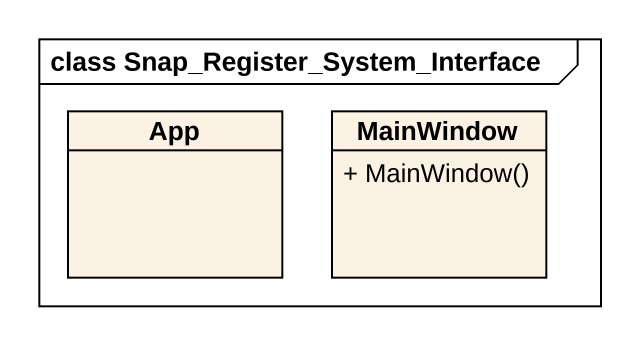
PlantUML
@startuml
mainframe class Snap_Register_System_Interface
hide circle
hide empty members
skinparam classAttributeIconSize 0
class App
class MainWindow {
  + MainWindow()
}
@enduml
